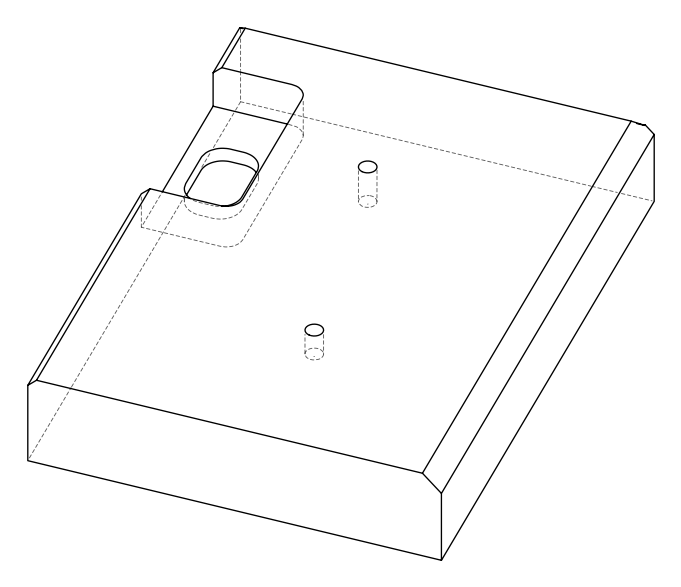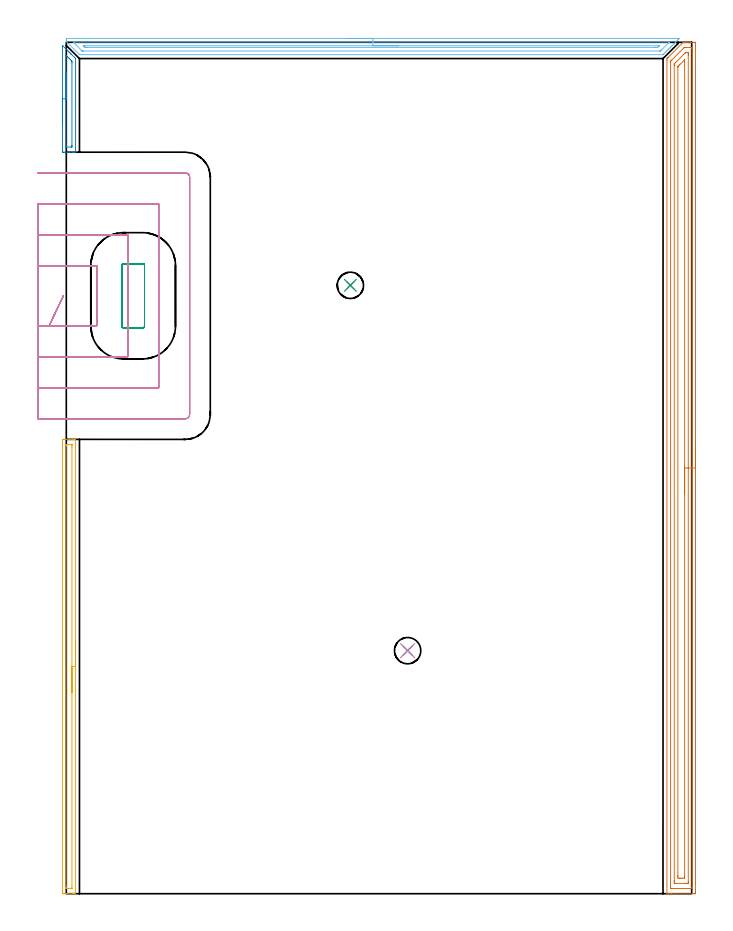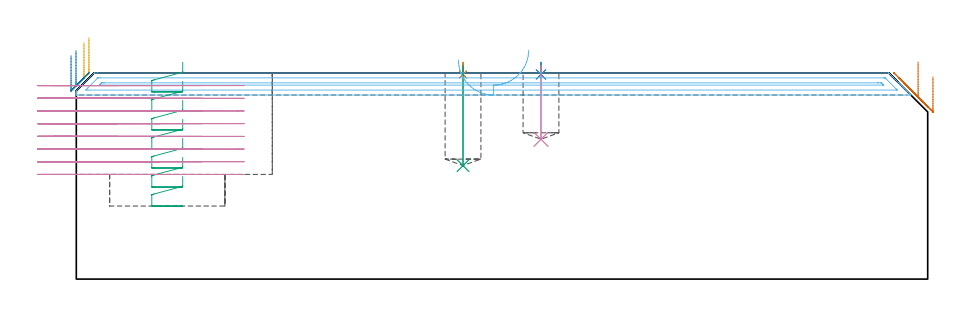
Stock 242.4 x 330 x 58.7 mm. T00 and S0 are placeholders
(PLAN: 10 operations, 4 tool changes, 38.1 min)
(1 SPOT_DRILL | STEP1POCKET | NXT0321_9005460120000 | 0.03 min | 1 mm3)
(2 SPOT_DRILL_1 | STEP1POCKET_1 | NXT0321_9005460120000 | 0.03 min | 0 mm3)
(3 DRILL_BLIND_HOLE_INTO_CENTER | STEP1POCKET | NXT0301_073 | 0.12 min | 2048 mm3)
(4 DRILL_BLIND_HOLE_INTO_CENTER_1 | STEP1POCKET_1 | NXT0301_073 | 0.09 min | 1438 mm3)
(5 AREA_MILL | FG_CHAMFER_SURFACE | UGT0205_001 | 3 min | 2337 mm3)
(6 AREA_MILL_1 | FG_CHAMFER_SURFACE_1 | UGT0205_001 | 5.74 min | 4788 mm3)
(7 AREA_MILL_2 | FG_CHAMFER_SURFACE_2 | UGT0205_001 | 10.77 min | 20178 mm3)
(8 AREA_MILL_3 | FG_CHAMFER_SURFACE_3 | UGT0205_001 | 0.81 min | 534 mm3)
(9 MILL_RECTANGULAR_POCKET | POCKET_RECTANGULAR_STRAIGHT | UGT0201_106 | Follow Part, ap 6, ae 75% | 1.86 min | 55569 mm3)
(10 MILL_SLOT | SLOT_PARTIAL_RECTANGULAR | UGT0201_008 | Follow Part, ap 4, ae 75% | 15.63 min | 135865 mm3)
(TOOL NXT0321_9005460120000 | NC Spot Drill, 142deg, 12mm, Carbide, Uncoated | D12 PA142 FL30 Z2)
(TOOL NXT0301_073 | Carbide Drill 10.2mm [860.1-1020-031A1-MM 2214] | D10.2 PA140 FL55 Z2)
(TOOL UGT0205_001 | Chamfer Mill 20 x 3 x 45 deg. | D20 FL50 Z2)
(TOOL UGT0201_106 | End Mill 24 mm | D24 FL25 Z2)
(TOOL UGT0201_008 | End Mill 16 mm | D16 FL32 Z4)
(OP 1 SPOT_DRILL)
G17 G21 G94 G90
T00 M6
G54
G17 G0 G90 X110.1 Y235.8 S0 M3
G43 Z68.7 H0
G94 G81 G98 Z58.261 F250. R61.7
G80
M5
M2
(OP 2 SPOT_DRILL_1)
G17 G21 G94 G90
T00 M6
G54
G17 G0 G90 X132.3 Y94.2 S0 M3
G43 Z68.7 H0
G94 G81 G98 Z58.261 F250. R61.7
G80
M5
M2
(OP 3 DRILL_BLIND_HOLE_INTO_CENTER)
G17 G21 G94 G90
T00 M6
G54
G17 G0 G90 X110.1 Y235.8 S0 M3
G43 Z68.7 H1
G94 G81 G98 Z32.3 F250. R60.7
G80
M5
M2
(OP 4 DRILL_BLIND_HOLE_INTO_CENTER_1)
G17 G21 G94 G90
T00 M6
G54
G17 G0 G90 X132.3 Y94.2 S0 M3
G43 Z68.7 H1
G94 G81 G98 Z39.8 F250. R60.7
G80
M5
M2
(OP 5 AREA_MILL)
G17 G21 G94 G90
T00 M6
G54
G17 G0 G90 X3.6 Y98.05 S1061 M3
G43 Z68.7 H0
G94 G1 Y98.012 Z67.828 F250.
Y97.898 Z66.963
Y97.709 Z66.112
Y97.447 Z65.28
Y97.113 Z64.474
Y96.71 Z63.7
Y96.242 Z62.964
Y95.71 Z62.272
Y95.121 Z61.629
Y94.478 Z61.039
Y93.786 Z60.508
Y93.05 Z60.04
Y92.276 Z59.637
Y91.47 Z59.303
Y90.638 Z59.041
Y89.786 Z58.852
Y88.922 Z58.738
Y88.05 Z58.7
Y0.157
X3.598 Y0.01 Z58.688
X3.474 Y0.002 Z58.566
X3.344 Y0. Z58.444
X2.98 Z58.079
X2.363 Z57.457
X0.304 Z55.401
X-0.263 Z54.832
X-0.854 Z54.241
X-1.138 Y0.001 Z53.958
X-1.357 Y0.004 Z53.739
X-1.492 Y0.01 Z53.604
X-1.497 Y0.238 Z53.601
X-1.5 Y0.603 Z53.6
Y175.496
X-1.497 Y175.862 Z53.601
X-1.492 Y176.09 Z53.604
X-1.138 Y176.1 Z53.958
X-0.854 Z54.241
X-0.263 Z54.832
X1.179 Z56.276
X2.363 Z57.457
X2.98 Z58.079
X3.345 Z58.444
X3.474 Y176.098 Z58.566
X3.605 Y176.09 Z58.695
X3.6 Y175.946 Z58.7
Y88.05
X2.186 Z57.286
X2.185 Y2.388 Z57.285
X2.181 Y2.033 Z57.281
X2.179 Y2.018 Z57.279
X2.163 Y2.01 Z57.263
X2.096 Y2.004 Z57.196
X1.995 Y2.001 Z57.095
X0.118 Y2. Z55.218
X-0.031 Y2.003 Z55.069
X-0.058 Y2.007 Z55.042
X-0.079 Y2.013 Z55.021
X-0.081 Y2.045 Z55.019
X-0.085 Y2.207 Z55.015
X-0.086 Y2.388 Z55.014
Y3.1
Y173.531
X-0.085 Y173.712 Z55.015
X-0.081 Y174.067 Z55.019
X-0.08 Y174.082 Z55.02
X-0.063 Y174.09 Z55.037
X0.004 Y174.096 Z55.104
X0.105 Y174.099 Z55.205
X1.982 Y174.1 Z57.082
X2.131 Y174.097 Z57.231
X2.158 Y174.093 Z57.258
X2.179 Y174.087 Z57.279
X2.181 Y174.054 Z57.281
X2.185 Y173.893 Z57.285
Y173.712
X2.186 Y173. Z57.286
Y88.05
Y87.178 Z57.324
Y86.314 Z57.438
Y85.462 Z57.626
Y84.63 Z57.889
Y83.824 Z58.223
Y83.05 Z58.625
Y82.314 Z59.094
Y81.622 Z59.625
Y80.979 Z60.215
Y80.39 Z60.858
Y79.858 Z61.55
Y79.39 Z62.286
Y78.987 Z63.06
Y78.653 Z63.866
Y78.391 Z64.698
Y78.202 Z65.549
Y78.088 Z66.414
Y78.05 Z67.286
G0 Z68.7
M5
M2
(OP 6 AREA_MILL_1)
G17 G21 G94 G90
T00 M6
G54
G17 G0 G90 X108.8 Y331.5 S1061 M3
G43 Z68.7 H0
Z62.4
G94 G1 X108.838 Z61.528 F250.
X108.952 Z60.663
X109.141 Z59.812
X109.403 Z58.98
X109.737 Z58.174
X110.14 Z57.4
X110.609 Z56.664
X111.14 Z55.972
X111.729 Z55.329
X112.372 Z54.74
X113.064 Z54.208
X113.8 Z53.74
X114.574 Z53.337
X115.38 Z53.003
X116.212 Z52.741
X117.064 Z52.552
X117.929 Z52.438
X118.8 Z52.4
X237.333
X237.595 Y331.498 Z52.401
Y331.494 Z52.405
X237.106 Y331.004 Z52.892
X236.544 Y330.443 Z53.456
X236.405 Y330.304 Z53.594
X236.221 Y330.119 Z53.777
X235.68 Y329.58 Z54.32
X235.337 Y329.235 Z54.661
X234.817 Y328.717 Z55.183
X234.452 Y328.35 Z55.546
X233.954 Y327.854 Z56.046
X233.567 Y327.465 Z56.431
X233.091 Y326.991 Z56.909
X232.683 Y326.581 Z57.316
X232.54 Y326.439 Z57.46
X232.242 Y326.142 Z57.758
X231.798 Y325.696 Z58.2
X231.648 Y325.547 Z58.352
X231.459 Y325.359 Z58.54
X231.31 Y325.213 Z58.681
X231.296 Y325.204 Z58.689
X231.203 Y325.2 Z58.7
X5.953
X5.147 Y325.206 Z58.694
X5.1 Y325.207 Z58.693
X5.061 Y325.239 Z58.66
X0.128 Y330.172 Z53.727
X0.01 Y330.299 Z53.594
X0.001 Y330.422 Z53.471
X0. Y330.731 Z53.168
Y331.004 Z52.895
Y331.278 Z52.621
X0.01 Y331.493 Z52.405
X0.056 Y331.5 Z52.4
X118.8
Y330.086 Z53.814
X233.432 Y330.085 Z53.815
X233.467 Y330.084 Z53.816
X233.708 Y330.068 Z53.832
X233.684 Y330.04 Z53.86
X233.6 Y329.952 Z53.948
X233.517 Y329.867 Z54.033
X233.432 Y329.781 Z54.119
X230.755 Y327.105 Z56.795
X230.491 Y326.843 Z57.057
X230.278 Y326.636 Z57.264
X230.26 Y326.622 Z57.278
X230.238 Y326.619 Z57.281
X230.185 Y326.616 Z57.284
X230.078 Y326.615 Z57.285
X229.863 Y326.614 Z57.286
X6.811
X6.382 Y326.616 Z57.284
X6.168 Y326.619 Z57.281
X6.145 Y326.621 Z57.279
X6.115 Y326.645 Z57.255
X6.051 Y326.702 Z57.198
X5.953 Y326.797 Z57.103
X3.276 Y329.475 Z54.425
X2.79 Y329.972 Z53.928
X2.691 Y330.079 Z53.821
X3.31 Y330.086 Z53.814
X118.8
Y328.672 Z55.228
X229.539 Y328.671 Z55.229
X229.654 Y328.67 Z55.23
X229.863 Y328.666 Z55.234
Y328.663 Z55.237
X229.706 Y328.506 Z55.394
X229.548 Y328.35 Z55.55
X229.257 Y328.067 Z55.833
X229.21 Y328.035 Z55.865
X229.133 Y328.033 Z55.867
X228.971 Y328.03 Z55.87
X228.403 Y328.029 Z55.871
X228.079
X8.061
X7.737 Y328.03 Z55.87
X7.413 Y328.032 Z55.868
X7.199 Y328.036 Z55.864
X7.159 Y328.052 Z55.848
X7.129 Y328.077 Z55.823
X7.071 Y328.13 Z55.77
X6.849 Y328.35 Z55.55
X6.845 Y328.355 Z55.545
X6.636 Y328.572 Z55.328
X6.548 Y328.666 Z55.234
X6.592 Y328.668 Z55.232
X6.649 Y328.67 Z55.23
X6.845 Y328.671 Z55.229
X7.413 Y328.672 Z55.228
X118.8
X119.672 Z55.266
X120.537 Z55.38
X121.388 Z55.569
X122.22 Z55.831
X123.026 Z56.165
X123.8 Z56.568
X124.536 Z57.037
X125.228 Z57.568
X125.871 Z58.157
X126.461 Z58.801
X126.992 Z59.493
X127.46 Z60.228
X127.863 Z61.002
X128.197 Z61.808
X128.459 Z62.64
X128.648 Z63.492
X128.762 Z64.357
X128.8 Z65.228
G0 Z68.7
M5
M2
(OP 7 AREA_MILL_2)
G17 G21 G94 G90
T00 M6
G54
G17 G0 G90 X243.9 Y175. S1061 M3
G43 Z68.7 H0
Z57.6
G94 G1 Y174.962 Z56.728 F250.
Y174.848 Z55.863
Y174.659 Z55.012
Y174.397 Z54.18
Y174.063 Z53.374
Y173.66 Z52.6
Y173.192 Z51.864
Y172.66 Z51.172
Y172.071 Z50.529
Y171.428 Z49.94
Y170.736 Z49.408
Y170. Z48.94
Y169.226 Z48.537
Y168.42 Z48.203
Y167.588 Z47.941
Y166.736 Z47.752
Y165.872 Z47.638
Y165. Z47.6
Y0.881
X243.898 Y0.618 Z47.602
X243.892 Y0.007 Z47.606
X243.884 Y0.004 Z47.613
X243.269 Y0.001 Z48.229
X242.65 Y0. Z48.848
X236.114 Z55.38
X234.669 Z56.827
X234.326 Z57.17
X233.285 Z58.214
X232.87 Y0.001 Z58.621
X232.843 Y0.003 Z58.648
X232.803 Y0.01 Z58.688
X232.8 Y0.172 Z58.7
Y323.128
X232.798 Y323.695 Z58.682
X232.949 Y323.851 Z58.546
X233.12 Y324.021 Z58.378
X233.296 Y324.197 Z58.202
X238.927 Y329.828 Z52.571
X239.051 Y329.955 Z52.44
X239.097 Y329.99 Z52.393
X239.138 Y329.999 Z52.352
X239.348 Y330. Z52.147
X239.536 Z51.963
X239.898 Z51.601
X240.586 Z50.909
X241.824 Z49.673
X242.374 Z49.12
X242.993 Z48.502
X243.269 Y329.999 Z48.227
X243.884 Y329.996 Z47.612
X243.891 Y329.993 Z47.605
X243.897 Y329.382 Z47.603
X243.9 Y328.751 Z47.6
Y165.
X242.486 Z49.014
X242.485 Y2.405 Z49.015
X242.484 Y2.296 Z49.016
X242.479 Y2.183 Z49.021
X242.469 Y2.01 Z49.031
X242.374 Y2.008 Z49.126
X241.884 Y2.001 Z49.616
X234.731 Y2. Z56.769
X234.326 Y2.002 Z57.174
X234.268 Y2.005 Z57.232
X234.234 Y2.01 Z57.266
X234.221 Y2.015 Z57.279
X234.219 Y2.072 Z57.281
X234.215 Y2.294 Z57.285
X234.214 Y2.405 Z57.286
Y2.516
X234.215 Y322.235 Z57.285
Y322.345
X234.218 Y322.457 Z57.282
X234.224 Y322.662 Z57.276
X234.326 Y322.77 Z57.174
X234.503 Y322.951 Z56.997
X234.678 Y323.128 Z56.822
X239.145 Y327.595 Z52.355
X239.42 Y327.866 Z52.08
X239.512 Y327.954 Z51.988
X239.544 Y327.983 Z51.956
X239.591 Y327.99 Z51.909
X239.691 Y327.993 Z51.809
X240.181 Y327.999 Z51.319
X241.969 Y328. Z49.531
X242.374 Y327.998 Z49.126
X242.432 Y327.995 Z49.068
X242.466 Y327.99 Z49.034
X242.479 Y327.985 Z49.021
X242.481 Y327.928 Z49.019
X242.485 Y327.706 Z49.015
X242.486 Y327.595 Z49.014
Y327.483
Y165.
X241.072 Z50.428
X241.071 Y4.6 Z50.429
X241.07 Y4.192 Z50.43
X241.067 Y4.071 Z50.433
X241.065 Y4.019 Z50.435
X240.97 Y4.01 Z50.53
X240.776 Y4.002 Z50.724
X240.586 Y4. Z50.914
X239.884 Z51.616
X236.114 Z55.386
X235.922 Z55.578
X235.794 Y4.002 Z55.706
X235.692 Y4.007 Z55.808
X235.635 Y4.012 Z55.865
X235.633 Y4.031 Z55.867
X235.631 Y4.192 Z55.869
X235.629 Y4.677 Z55.871
X235.628 Y5.085 Z55.872
X235.629 Y320.932 Z55.871
X235.632 Y321.341 Z55.868
X235.635 Y321.582 Z55.865
X235.644 Y321.633 Z55.856
X235.674 Y321.668 Z55.826
X235.729 Y321.726 Z55.771
X236.114 Y322.115 Z55.386
X239.808 Y325.808 Z51.692
X239.965 Y325.958 Z51.535
X239.994 Y325.983 Z51.506
X240.074 Y325.991 Z51.426
X240.202 Y325.997 Z51.298
X240.394 Y326. Z51.106
X240.586 Z50.914
X240.778 Z50.722
X240.906 Y325.998 Z50.594
X241.008 Y325.993 Z50.492
X241.065 Y325.988 Z50.435
X241.067 Y325.969 Z50.433
X241.069 Y325.808 Z50.431
X241.071 Y325.323 Z50.429
X241.072 Y324.915 Z50.428
Y165.
X239.657 Z51.843
Y6.872
X239.65 Y6.02 Z51.85
X238.797 Y6.001 Z52.703
X238.776 Y6. Z52.724
X237.903 Z53.597
X237.881 Z53.619
X237.05 Y6.022 Z54.45
X237.043 Y6.838 Z54.457
Y6.872
Y320.413
X237.044 Y320.448 Z54.456
X237.05 Y320.553 Z54.45
X237.061 Y320.601 Z54.439
X237.101 Y320.643 Z54.399
X237.233 Y320.781 Z54.267
X237.4 Y320.95 Z54.1
X237.79 Y321.341 Z53.71
X239.577 Y323.128 Z51.923
X239.622 Y323.17 Z51.878
X239.637 Y323.182 Z51.863
X239.643 Y323.185 Z51.857
X239.651 Y323.168 Z51.849
X239.654 Y323.128 Z51.846
X239.657 Y322.642 Z51.843
Y322.269
Y165.
Y164.128 Z51.881
Y163.264 Z51.995
Y162.412 Z52.183
Y161.58 Z52.446
Y160.774 Z52.78
Y160. Z53.182
Y159.264 Z53.651
Y158.572 Z54.182
Y157.929 Z54.772
Y157.34 Z55.415
Y156.808 Z56.107
Y156.34 Z56.843
Y155.937 Z57.616
Y155.603 Z58.422
Y155.341 Z59.254
Y155.152 Z60.106
Y155.038 Z60.971
Y155. Z61.843
G0 Z68.7
M5
M2
(OP 8 AREA_MILL_3)
G17 G21 G94 G90
T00 M6
G54
G17 G0 G90 X-1.5 Y298.1 S1061 M3
G43 Z68.7 H0
Z63.6
G94 G1 Y298.138 Z62.728 F250.
Y298.252 Z61.863
Y298.441 Z61.012
Y298.703 Z60.18
Y299.037 Z59.374
Y299.44 Z58.6
Y299.909 Z57.864
Y300.44 Z57.172
Y301.029 Z56.529
Y301.672 Z55.939
Y302.364 Z55.408
Y303.1 Z54.94
Y303.874 Z54.537
Y304.68 Z54.203
Y305.512 Z53.941
Y306.364 Z53.752
Y307.228 Z53.638
Y308.1 Z53.6
X-1.499 Y328.784 Z53.599
X-1.495 Y328.785 Z53.603
X-1.486 Y328.784 Z53.612
X-1.411 Y328.712 Z53.688
X-0.176 Y327.476 Z54.924
X0.175 Y327.127 Z55.271
X0.65 Y326.65 Z55.75
X0.898 Y326.403 Z55.996
X1.05 Y326.252 Z56.145
X1.196 Y326.105 Z56.294
X1.344 Y325.957 Z56.442
X1.488 Y325.815 Z56.583
X1.625 Y325.676 Z56.723
X1.791 Y325.511 Z56.888
X1.925 Y325.377 Z57.021
X2.054 Y325.247 Z57.152
X3.238 Y324.064 Z58.335
X3.575 Y323.725 Z58.675
X3.6 Y323.689 Z58.7
Y287.565
X3.598 Y287.41 Z58.689
X3.469 Y287.403 Z58.561
X3.333 Y287.4 Z58.432
X3.008 Z58.107
X2.363 Z57.457
X1.165 Z56.262
X0.612 Z55.706
X-0.861 Z54.234
X-1.138 Y287.402 Z53.958
X-1.357 Y287.406 Z53.739
X-1.492 Y287.41 Z53.604
X-1.496 Y287.646 Z53.602
X-1.499 Y288.011 Z53.601
X-1.5 Y288.381 Z53.6
Y308.1
X-0.086 Z55.014
X-0.085 Y324.437 Z55.015
X-0.084 Y324.618 Z55.016
X-0.081 Y324.829 Z55.019
X-0.079 Y324.916 Z55.021
X-0.026 Y324.866 Z55.074
X0.231 Y324.618 Z55.331
X0.612 Y324.238 Z55.712
X1.125 Y323.725 Z56.225
X1.488 Y323.361 Z56.588
X2.009 Y322.832 Z57.109
X2.179 Y322.649 Z57.279
X2.181 Y322.476 Z57.281
X2.185 Y322.121 Z57.285
Y289.978
X2.183 Y289.797 Z57.283
X2.179 Y289.442 Z57.279
X2.173 Y289.41 Z57.273
X2.109 Y289.406 Z57.209
X2.006 Y289.402 Z57.106
X1.876 Y289.4 Z56.976
X0.125 Y289.401 Z55.225
X-0.03 Y289.406 Z55.07
X-0.059 Y289.41 Z55.041
X-0.079 Y289.415 Z55.021
X-0.08 Y289.45 Z55.02
X-0.084 Y289.615 Z55.016
X-0.085 Y289.797 Z55.015
X-0.086 Y290.509 Z55.014
Y308.1
Y308.972 Z55.052
Y309.837 Z55.166
Y310.688 Z55.355
Y311.52 Z55.617
Y312.326 Z55.951
Y313.1 Z56.354
Y313.836 Z56.823
Y314.528 Z57.354
Y315.171 Z57.943
Y315.761 Z58.586
Y316.292 Z59.278
Y316.76 Z60.014
Y317.163 Z60.788
Y317.497 Z61.594
Y317.759 Z62.426
Y317.948 Z63.278
Y318.062 Z64.143
Y318.1 Z65.014
G0 Z68.7
M5
M2
(OP 9 MILL_RECTANGULAR_POCKET)
G17 G21 G94 G90
T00 M6
G54
G17 G0 G90 X30.3 Y233.453 S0 M3
G43 Z68.7 H0
Z61.7
G94 G1 Y243.5 Z59.008 F250.
Y243.584 Z58.985
X30.234 Y243.808 Z58.923
X30.099 Y243.999 Z58.86
X29.908 Y244.134 Z58.797
X29.684 Y244.2 Z58.735
X22.116 Z56.707
X21.892 Y244.134 Z56.644
X21.701 Y243.999 Z56.582
X21.566 Y243.808 Z56.519
X21.5 Y243.584 Z56.456
Y243.5 Z56.434
Y231.75 Z53.286
Y220. F500.
G3 X22.2 Y219.3 R0.7
G1 X29.6
G3 X30.3 Y220. R0.7
G1 Y243.5
G3 X29.6 Y244.2 R0.7
G1 X22.2
G3 X21.5 Y243.5 R0.7
G1 Y231.75
Y230.75
G0 X30.3 Y233.453 Z56.286
G1 Y243.5 Z53.594 F250.
Y243.584 Z53.571
X30.234 Y243.808 Z53.508
X30.099 Y243.999 Z53.446
X29.908 Y244.134 Z53.383
X29.684 Y244.2 Z53.321
X22.116 Z51.293
X21.892 Y244.134 Z51.23
X21.701 Y243.999 Z51.167
X21.566 Y243.808 Z51.105
X21.5 Y243.584 Z51.042
Y243.5 Z51.02
Y231.75 Z47.871
Y220. F500.
G3 X22.2 Y219.3 R0.7
G1 X29.6
G3 X30.3 Y220. R0.7
G1 Y243.5
G3 X29.6 Y244.2 R0.7
G1 X22.2
G3 X21.5 Y243.5 R0.7
G1 Y231.75
Y230.75
G0 X30.3 Y233.453 Z50.871
G1 Y243.5 Z48.179 F250.
Y243.584 Z48.157
X30.234 Y243.808 Z48.094
X30.099 Y243.999 Z48.032
X29.908 Y244.134 Z47.969
X29.684 Y244.2 Z47.906
X22.116 Z45.878
X21.892 Y244.134 Z45.816
X21.701 Y243.999 Z45.753
X21.566 Y243.808 Z45.691
X21.5 Y243.584 Z45.628
Y243.5 Z45.605
Y231.75 Z42.457
Y220. F500.
G3 X22.2 Y219.3 R0.7
G1 X29.6
G3 X30.3 Y220. R0.7
G1 Y243.5
G3 X29.6 Y244.2 R0.7
G1 X22.2
G3 X21.5 Y243.5 R0.7
G1 Y231.75
Y230.75
G0 X30.3 Y233.453 Z45.457
G1 Y243.5 Z42.765 F250.
Y243.584 Z42.743
X30.234 Y243.808 Z42.68
X30.099 Y243.999 Z42.617
X29.908 Y244.134 Z42.555
X29.684 Y244.2 Z42.492
X22.116 Z40.464
X21.892 Y244.134 Z40.402
X21.701 Y243.999 Z40.339
X21.566 Y243.808 Z40.276
X21.5 Y243.584 Z40.214
Y243.5 Z40.191
Y231.75 Z37.043
Y220. F500.
G3 X22.2 Y219.3 R0.7
G1 X29.6
G3 X30.3 Y220. R0.7
G1 Y243.5
G3 X29.6 Y244.2 R0.7
G1 X22.2
G3 X21.5 Y243.5 R0.7
G1 Y231.75
Y230.75
G0 X30.3 Y233.453 Z40.043
G1 Y243.5 Z37.351 F250.
Y243.584 Z37.328
X30.234 Y243.808 Z37.266
X30.099 Y243.999 Z37.203
X29.908 Y244.134 Z37.14
X29.684 Y244.2 Z37.078
X22.116 Z35.05
X21.892 Y244.134 Z34.987
X21.701 Y243.999 Z34.925
X21.566 Y243.808 Z34.862
X21.5 Y243.584 Z34.799
Y243.5 Z34.777
Y231.75 Z31.629
Y220. F500.
G3 X22.2 Y219.3 R0.7
G1 X29.6
G3 X30.3 Y220. R0.7
G1 Y243.5
G3 X29.6 Y244.2 R0.7
G1 X22.2
G3 X21.5 Y243.5 R0.7
G1 Y231.75
Y230.75
G0 X30.3 Y233.453 Z34.629
G1 Y243.5 Z31.936 F250.
Y243.584 Z31.914
X30.234 Y243.808 Z31.851
X30.099 Y243.999 Z31.789
X29.908 Y244.134 Z31.726
X29.684 Y244.2 Z31.663
X22.116 Z29.636
X21.892 Y244.134 Z29.573
X21.701 Y243.999 Z29.51
X21.566 Y243.808 Z29.448
X21.5 Y243.584 Z29.385
Y243.5 Z29.363
Y231.75 Z26.214
Y220. F500.
G3 X22.2 Y219.3 R0.7
G1 X29.6
G3 X30.3 Y220. R0.7
G1 Y243.5
G3 X29.6 Y244.2 R0.7
G1 X22.2
G3 X21.5 Y243.5 R0.7
G1 Y231.75
Y230.75
G0 X30.3 Y233.453 Z29.214
G1 Y243.5 Z26.522 F250.
Y243.584 Z26.5
X30.234 Y243.808 Z26.437
X30.099 Y243.999 Z26.374
X29.908 Y244.134 Z26.312
X29.684 Y244.2 Z26.249
X22.116 Z24.221
X21.892 Y244.134 Z24.159
X21.701 Y243.999 Z24.096
X21.566 Y243.808 Z24.033
X21.5 Y243.584 Z23.971
Y243.5 Z23.948
Y231.75 Z20.8
Y220. F500.
G3 X22.2 Y219.3 R0.7
G1 X29.6
G3 X30.3 Y220. R0.7
G1 Y243.5
G3 X29.6 Y244.2 R0.7
G1 X22.2
G3 X21.5 Y243.5 R0.7
G1 Y231.75
Y230.75
G0 Z68.7
M5
M2
(OP 10 MILL_SLOT)
G17 G21 G94 G90
T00 M6
G54
G17 G0 G90 X-11. Y220.1 S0 M3
G43 Z68.7 H0
Z55.087
G94 G1 X-8. F250.
X-6.667 F500.
X-1.14 Y231.75
X-6.667 Y220.1
X11.8
Y243.4
X-8.
X-11. F250.
Y208.1
X-8.
X23.8 F500.
Y215.3
Y218.3 F250.
Y245.2 F500.
Y248.2 F250.
Y255.4 F500.
X-8.
X-11. F250.
Y196.1
X-8.
X35.8 F500.
Y267.4
X-8.
X-11. F250.
Y184.1
X-8.
X46.1 F500.
G3 X47.8 Y185.8 R1.7
G1 Y277.7
G3 X46.1 Y279.4 R1.7
G1 X-8.
X-11. F250.
G0 Y220.1 Z51.475
G1 X-8.
X-6.667 F500.
X-1.14 Y231.75
X-6.667 Y220.1
X11.8
Y243.4
X-8.
X-11. F250.
Y208.1
X-8.
X23.8 F500.
Y215.3
Y218.3 F250.
Y245.2 F500.
Y248.2 F250.
Y255.4 F500.
X-8.
X-11. F250.
Y196.1
X-8.
X35.8 F500.
Y267.4
X-8.
X-11. F250.
Y184.1
X-8.
X46.1 F500.
G3 X47.8 Y185.8 R1.7
G1 Y277.7
G3 X46.1 Y279.4 R1.7
G1 X-8.
X-11. F250.
G0 Y220.1 Z47.862
G1 X-8.
X-6.667 F500.
X-1.14 Y231.75
X-6.667 Y220.1
X11.8
Y243.4
X-8.
X-11. F250.
Y208.1
X-8.
X23.8 F500.
Y215.3
Y218.3 F250.
Y245.2 F500.
Y248.2 F250.
Y255.4 F500.
X-8.
X-11. F250.
Y196.1
X-8.
X35.8 F500.
Y267.4
X-8.
X-11. F250.
Y184.1
X-8.
X46.1 F500.
G3 X47.8 Y185.8 R1.7
G1 Y277.7
G3 X46.1 Y279.4 R1.7
G1 X-8.
X-11. F250.
G0 Y220.1 Z44.25
G1 X-8.
X-6.667 F500.
X-1.14 Y231.75
X-6.667 Y220.1
X11.8
Y243.4
X-8.
X-11. F250.
Y208.1
X-8.
X23.8 F500.
Y215.3
Y218.3 F250.
Y245.2 F500.
Y248.2 F250.
Y255.4 F500.
X-8.
X-11. F250.
Y196.1
X-8.
X35.8 F500.
Y267.4
X-8.
X-11. F250.
Y184.1
X-8.
X46.1 F500.
G3 X47.8 Y185.8 R1.7
G1 Y277.7
G3 X46.1 Y279.4 R1.7
G1 X-8.
X-11. F250.
G0 Y220.1 Z40.637
G1 X-8.
X-6.667 F500.
X-1.14 Y231.75
X-6.667 Y220.1
X11.8
Y243.4
X-8.
X-11. F250.
Y208.1
X-8.
X23.8 F500.
Y215.3
Y218.3 F250.
Y245.2 F500.
Y248.2 F250.
Y255.4 F500.
X-8.
X-11. F250.
Y196.1
X-8.
X35.8 F500.
Y267.4
X-8.
X-11. F250.
Y184.1
X-8.
X46.1 F500.
G3 X47.8 Y185.8 R1.7
G1 Y277.7
G3 X46.1 Y279.4 R1.7
G1 X-8.
X-11. F250.
G0 Y220.1 Z37.025
G1 X-8.
X-6.667 F500.
X-1.14 Y231.75
X-6.667 Y220.1
X11.8
Y243.4
X-8.
X-11. F250.
Y208.1
X-8.
X23.8 F500.
Y215.3
Y218.3 F250.
Y245.2 F500.
Y248.2 F250.
Y255.4 F500.
X-8.
X-11. F250.
Y196.1
X-8.
X35.8 F500.
Y267.4
X-8.
X-11. F250.
Y184.1
X-8.
X46.1 F500.
G3 X47.8 Y185.8 R1.7
G1 Y277.7
G3 X46.1 Y279.4 R1.7
G1 X-8.
X-11. F250.
G0 Y220.1 Z33.412
G1 X-8.
X-6.667 F500.
X-1.14 Y231.75
X-6.667 Y220.1
X11.8
Y243.4
X-8.
X-11. F250.
Y208.1
X-8.
X23.8 F500.
Y215.3
Y218.3 F250.
Y245.2 F500.
Y248.2 F250.
Y255.4 F500.
X-8.
X-11. F250.
Y196.1
X-8.
X35.8 F500.
Y267.4
X-8.
X-11. F250.
Y184.1
X-8.
X46.1 F500.
G3 X47.8 Y185.8 R1.7
G1 Y277.7
G3 X46.1 Y279.4 R1.7
G1 X-8.
X-11. F250.
G0 Y220.1 Z29.8
G1 X-8.
X-6.667 F500.
X-1.14 Y231.75
X-6.667 Y220.1
X11.8
Y243.4
X-8.
X-11. F250.
Y208.1
X-8.
X23.8 F500.
Y215.3
Y218.3 F250.
Y245.2 F500.
Y248.2 F250.
Y255.4 F500.
X-8.
X-11. F250.
Y196.1
X-8.
X35.8 F500.
Y267.4
X-8.
X-11. F250.
Y184.1
X-8.
X46.1 F500.
G3 X47.8 Y185.8 R1.7
G1 Y277.7
G3 X46.1 Y279.4 R1.7
G1 X-8.
X-11. F250.
G0 Z68.7
M5
M2
